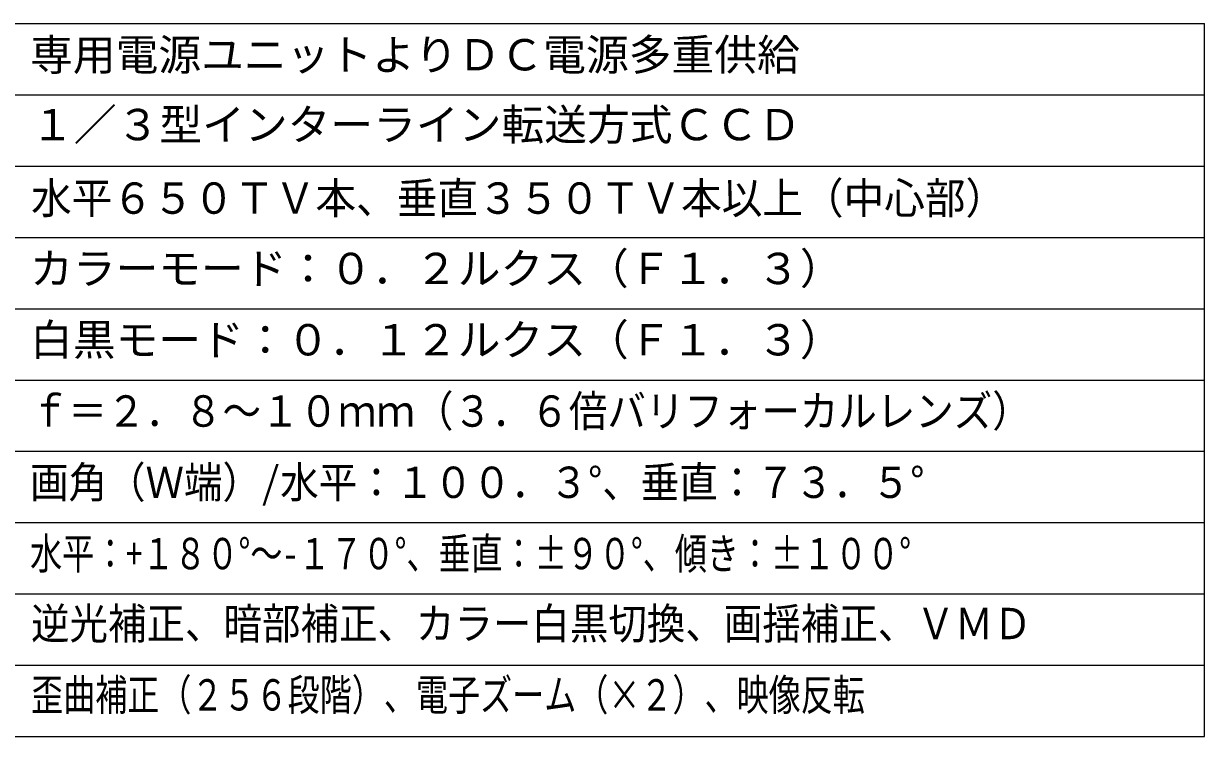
# Model space of a CAD drawing. Units: millimetres, scale not verified. Extents: x -63 to 62, y -57 to 57.
# Drawn here: x -20.4 to 62.5, y -56.5 to -6.5 of the extents above; entities that cross this region are included whole.
import ezdxf
from ezdxf.enums import TextEntityAlignment as Align

# ---------------------------------------------------------------- set-up
doc = ezdxf.new("R2010")
doc.units = ezdxf.units.MM
doc.header["$LTSCALE"] = 0.125
doc.layers.add('0-1_WAKU', color=1, linetype='Continuous', lineweight=18)
doc.layers.add('0-2_MOJI1', color=7, linetype='Continuous')
doc.styles.add('ＭＳ ゴシック', font='')
doc.styles.get('ＭＳ ゴシック').set_extended_font_data('MS Gothic')

msp = doc.modelspace()

# ---------------------------------------------------------------- linework, layer by layer
at = {"layer": '0-1_WAKU', "color": 4}
for p, q in [((-62.5394, -6.502), (62.4606, -6.502)), ((62.4606, -56.502), (62.4606, -6.502)), ((-62.5394, -56.502), (62.4606, -56.502))]:
    msp.add_line(p, q, dxfattribs=at)
at = {"layer": '0-1_WAKU'}
for p, q in [((-62.5394, -11.502), (62.4606, -11.502)), ((-62.5394, -16.502), (62.4606, -16.502)), ((-62.5394, -21.502), (62.4606, -21.502)), ((-62.5394, -26.502), (62.4606, -26.502)), ((-62.5394, -31.502), (62.4606, -31.502)), ((-62.5394, -31.502), (62.4606, -31.502)), ((-62.5394, -36.502), (62.4606, -36.502)), ((-62.5394, -41.502), (62.4606, -41.502)), ((-62.5394, -46.502), (62.4606, -46.502)), ((-62.5394, -51.502), (62.4606, -51.502))]:
    msp.add_line(p, q, dxfattribs=at)

# ---------------------------------------------------------------- texts
at = {"layer": '0-2_MOJI1', "style": 'ＭＳ ゴシック'}
for s, p in [('専用電源ユニットよりＤＣ電源多重供給  ', (-19.9032, -10.4457)), ('１／３型インターライン転送方式ＣＣＤ', (-19.8338, -15.3462)), ('カラーモード：０．２ルクス（Ｆ１．３）', (-19.9032, -25.4389)), ('白黒モード：０．１２ルクス（Ｆ１．３）', (-19.9032, -30.4389))]:
    msp.add_text(s, height=2.199, dxfattribs=at).set_placement(p, align=Align.BOTTOM_LEFT)
for s, width, p in [('水平６５０ＴＶ本、垂直３５０ＴＶ本以上（中心部）', 0.95, (-19.8338, -20.502)), ('ｆ＝２．８～１０ｍｍ（３．６倍バリフォーカルレンズ）', 0.9, (-19.9032, -35.4389)), ('画角（Ｗ端）/水平：１００．３°、垂直：７３．５°', 0.9, (-19.9032, -40.4389)), ('水平：+１８０°～-１７０°、垂直：±９０°、傾き：±１００°', 0.75, (-19.9032, -45.4389)), ('逆光補正、暗部補正、カラー白黒切換、画揺補正、ＶＭＤ', 0.9, (-19.8338, -50.3462)), ('歪曲補正（２５６段階）、電子ズーム（×２）、映像反転', 0.75, (-19.8338, -55.3462))]:
    msp.add_text(s, height=2.199, dxfattribs=dict(at, width=width)).set_placement(p, align=Align.BOTTOM_LEFT)

doc.saveas('drawing.dxf')
